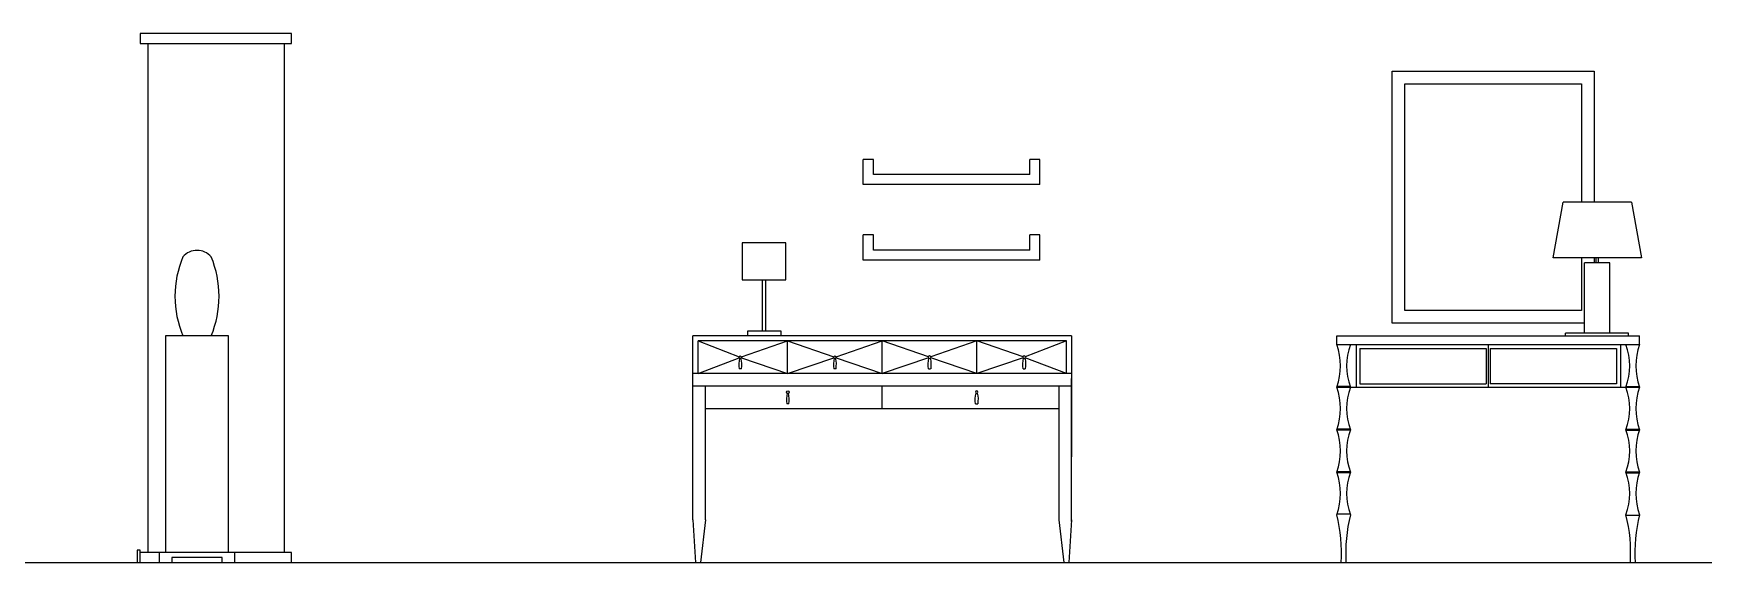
# Model space of a CAD drawing. Header units: inches. Extents: x 6.9 to 49.4, y 11.8 to 36.5.
# Drawn here: x 38.21 to 44.82, y 22.42 to 24.52 of the extents above; entities that cross this region are included whole.
import ezdxf

# ---------------------------------------------------------------- set-up
doc = ezdxf.new("R2010")
doc.units = ezdxf.units.IN
doc.header["$MEASUREMENT"] = 0
doc.layers.add('02', color=2, linetype='Continuous')
doc.layers.add('1', color=1, linetype='Continuous')

msp = doc.modelspace()

# ---------------------------------------------------------------- linework, layer by layer
at = {"layer": '02'}
for p, q in [((41.4945, 23.9239), (41.4945, 24.0239)), ((41.5345, 24.0239), (41.4945, 24.0239)), ((41.5345, 23.9639), (41.5345, 24.0239)), ((42.1545, 23.9639), (41.5345, 23.9639)), ((42.1945, 24.0239), (42.1545, 24.0239)), ((42.1545, 23.9639), (42.1545, 24.0239)), ((42.1945, 23.9239), (42.1945, 24.0239)), ((42.1945, 23.9239), (41.4945, 23.9239)), ((41.4945, 23.6239), (41.4945, 23.7239)), ((41.5345, 23.7239), (41.4945, 23.7239)), ((41.5345, 23.6639), (41.5345, 23.7239)), ((42.1945, 23.7239), (42.1545, 23.7239)), ((42.1545, 23.6639), (42.1545, 23.7239)), ((42.1945, 23.6239), (42.1945, 23.7239)), ((42.1545, 23.6639), (41.5345, 23.6639)), ((42.1945, 23.6239), (41.4945, 23.6239))]:
    msp.add_line(p, q, dxfattribs=at)
at = {"layer": '1'}
for p, q in [((38.6591, 24.4839), (38.6591, 22.4639)), ((39.1991, 24.4839), (39.1991, 22.4639)), ((44.2281, 23.6339), (44.2681, 23.8539)), ((44.5381, 23.8539), (44.2681, 23.8539)), ((44.5381, 23.8539), (44.5781, 23.6339)), ((44.5781, 23.6339), (44.2281, 23.6339)), ((44.3981, 23.6139), (44.3981, 23.6339)), ((44.4081, 23.6139), (44.4081, 23.6339)), ((44.4531, 23.6139), (44.3531, 23.6139)), ((44.3531, 23.3339), (44.3531, 23.6139)), ((44.4531, 23.3339), (44.4531, 23.6139)), ((42.3195, 23.3239), (40.8195, 23.3239)), ((40.8195, 22.5939), (40.8195, 23.3239)), ((42.2995, 23.3039), (40.8395, 23.3039)), ((40.8395, 23.1739), (40.8395, 23.3039)), ((40.8395, 23.3039), (41.0024, 23.241)), ((41.0115, 23.241), (41.1945, 23.3039)), ((41.1945, 23.3039), (41.3774, 23.241)), ((41.1945, 23.1739), (41.1945, 23.3039)), ((41.3865, 23.241), (41.5695, 23.3039)), ((41.5695, 23.1739), (41.5695, 23.3039)), ((41.7524, 23.241), (41.5695, 23.3039)), ((41.9445, 23.3039), (41.7615, 23.241)), ((41.9445, 23.1739), (41.9445, 23.3039)), ((42.1274, 23.241), (41.9445, 23.3039)), ((42.2995, 23.3039), (42.1365, 23.241)), ((42.2995, 23.1739), (42.2995, 23.3039)), ((42.3195, 23.3239), (42.3195, 22.8439)), ((43.3708, 23.3239), (44.5708, 23.3239)), ((43.3708, 23.2889), (43.3708, 23.3239)), ((44.5272, 23.3339), (44.2772, 23.3339)), ((44.2772, 23.3239), (44.2772, 23.3339)), ((44.5272, 23.3239), (44.5272, 23.3339)), ((44.5708, 23.2889), (44.5708, 23.3239)), ((40.8395, 23.1739), (41.0024, 23.2369)), ((41.0115, 23.2369), (41.1945, 23.1739)), ((41.1945, 23.1739), (41.3774, 23.2369)), ((41.3865, 23.2369), (41.5695, 23.1739)), ((41.7524, 23.2369), (41.5695, 23.1739)), ((41.9445, 23.1739), (41.7615, 23.2369)), ((42.1274, 23.2369), (41.9445, 23.1739)), ((42.2995, 23.1739), (42.1365, 23.2369)), ((43.3708, 23.2889), (44.5708, 23.2889)), ((43.447, 23.2889), (43.447, 23.1182)), ((43.462, 23.2739), (43.462, 23.1332)), ((43.462, 23.2739), (43.9633, 23.2739)), ((43.9633, 23.2739), (43.9633, 23.1332)), ((43.9708, 23.2889), (43.9708, 23.1182)), ((43.9783, 23.2739), (44.4796, 23.2739)), ((43.9783, 23.2739), (43.9783, 23.1332)), ((44.4796, 23.2739), (44.4796, 23.1332)), ((44.4946, 23.2889), (44.4946, 23.1182)), ((42.3195, 23.1739), (40.8195, 23.1739)), ((41.0114, 23.1934), (41.0025, 23.1934)), ((41.3864, 23.1934), (41.3775, 23.1934)), ((41.7525, 23.1934), (41.7614, 23.1934)), ((42.1275, 23.1934), (42.1364, 23.1934)), ((42.3195, 23.1239), (40.8195, 23.1239)), ((40.8695, 22.5939), (40.8695, 23.1239)), ((41.5695, 23.0339), (41.5695, 23.1239)), ((42.2695, 23.1239), (42.2695, 22.5939)), ((42.3195, 22.5872), (42.3195, 23.1539)), ((43.424, 23.1222), (43.3715, 23.1222)), ((44.5701, 23.1182), (43.3715, 23.1182)), ((43.462, 23.1332), (43.9633, 23.1332)), ((44.4796, 23.1332), (43.9783, 23.1332)), ((44.5176, 23.1222), (44.5701, 23.1222)), ((42.2695, 23.0339), (40.8695, 23.0339)), ((41.1999, 23.0546), (41.191, 23.0546)), ((41.9391, 23.0546), (41.948, 23.0546)), ((43.424, 22.9534), (43.3715, 22.9534)), ((43.424, 22.9494), (43.3715, 22.9494)), ((44.5176, 22.9534), (44.5701, 22.9534)), ((44.5176, 22.9494), (44.5701, 22.9494)), ((43.424, 22.7847), (43.3715, 22.7847)), ((43.424, 22.7807), (43.3715, 22.7807)), ((44.5176, 22.7847), (44.5701, 22.7847)), ((44.5176, 22.7807), (44.5701, 22.7807)), ((40.8195, 22.5939), (40.8295, 22.4239)), ((40.8695, 22.5939), (40.8495, 22.4239)), ((42.2695, 22.5939), (42.2895, 22.4239)), ((42.3195, 22.5939), (42.3095, 22.4239)), ((43.424, 22.6159), (43.3715, 22.6159)), ((44.5176, 22.6119), (44.5701, 22.6119)), ((28.702, 22.4239), (49.0282, 22.4239))]:
    msp.add_line(p, q, dxfattribs=at)
for points in [[(38.6291, 24.4839), (39.2291, 24.4839), (39.2291, 24.5239), (38.6291, 24.5239)], [(41.0138, 23.5456), (41.1874, 23.5456), (41.1874, 23.693), (41.0138, 23.693)]]:
    msp.add_lwpolyline(points, close=True, dxfattribs=at)
for points in [[(44.3531, 23.3739), (43.5904, 23.3739), (43.5904, 24.3739), (44.3904, 24.3739), (44.3904, 23.8539)], [(44.3404, 23.6339), (44.3404, 23.4239), (43.6404, 23.4239), (43.6404, 24.3239), (44.3404, 24.3239), (44.3404, 23.8539)], [(44.3904, 23.6339), (44.3904, 23.6139)], [(41.0946, 23.3424), (41.0946, 23.5456)], [(41.1066, 23.5456), (41.1066, 23.3424)], [(38.9791, 22.4639), (38.9791, 23.3239), (38.7291, 23.3239), (38.7291, 22.4639)], [(41.1683, 23.3239), (41.1683, 23.3424), (41.0349, 23.3424), (41.0349, 23.3239)], [(38.6291, 22.4239), (38.6291, 22.4739), (38.6171, 22.4739), (38.6171, 22.4239)], [(39.2291, 22.4239), (39.2291, 22.4639), (38.6291, 22.4639)], [(38.7041, 22.4639), (38.7041, 22.4239)], [(38.9541, 22.4239), (38.9541, 22.4439), (38.7541, 22.4439), (38.7541, 22.4239)], [(39.0041, 22.4239), (39.0041, 22.4639)]]:
    msp.add_lwpolyline(points, dxfattribs=at)
msp.add_lwpolyline([(38.9102, 23.3239, 0.199657), (38.9102, 23.6373, 0.458689), (38.798, 23.6373, 0.199657), (38.798, 23.3239)], format="xyb", dxfattribs=at)
for centre, radius, start, end in [((43.1402, 23.2046), 0.2455, 339.90078, 20.09922), ((43.6553, 23.2046), 0.2455, 159.90078, 200.09922), ((44.2863, 23.2046), 0.2455, 339.90078, 20.09922), ((44.8014, 23.2046), 0.2455, 159.90078, 200.09922), ((43.1402, 23.0358), 0.2455, 339.90078, 20.09922), ((43.6553, 23.0358), 0.2455, 159.90078, 200.09922), ((44.2863, 23.0358), 0.2455, 339.90078, 20.09922), ((44.8014, 23.0358), 0.2455, 159.90078, 200.09922), ((43.1402, 22.8671), 0.2455, 339.90078, 20.09922), ((43.6553, 22.8671), 0.2455, 159.90078, 200.09922), ((44.2863, 22.8671), 0.2455, 339.90078, 20.09922), ((44.8014, 22.8671), 0.2455, 159.90078, 200.09922), ((43.1402, 22.6983), 0.2455, 339.90078, 20.09922), ((43.6553, 22.6983), 0.2455, 159.90078, 200.09922), ((44.2863, 22.6983), 0.2455, 339.90078, 20.09922), ((44.8014, 22.6983), 0.2455, 159.90078, 200.09922), ((42.7545, 22.4612), 0.6349, 356.63463, 13.91893), ((44.041, 22.4612), 0.6349, 166.08107, 183.36537), ((43.9006, 22.4612), 0.6349, 356.63463, 13.91893), ((45.1871, 22.4612), 0.6349, 166.08107, 183.36537)]:
    msp.add_arc(centre, radius, start, end, dxfattribs=at)
for centre, major_axis, start_param, end_param in [((41.1032, 23.2092), (0.0066, 0.1017), 1.384237, 1.791766), ((41.007, 23.2389), (-0.00354, 0.00354), 3.926991, 10.210176), ((40.9108, 23.2092), (0.0009, 0.1019), 4.56532, 4.972856), ((41.4782, 23.2092), (0.0066, 0.1017), 1.384237, 1.791766), ((41.382, 23.2389), (-0.00354, 0.00354), 3.926991, 10.210176), ((41.2858, 23.2092), (0.0009, 0.1019), 4.56532, 4.972856), ((41.1954, 23.1002), (-0.00354, 0.00354), 3.926991, 10.210176), ((41.2916, 23.0704), (-0.072, 0.072), 0.533727, 0.941256), ((41.0992, 23.0704), (-0.072, 0.072), 3.771133, 4.178669)]:
    msp.add_ellipse(centre, major_axis=major_axis, ratio=1, start_param=start_param, end_param=end_param, dxfattribs=at)
at = {"layer": '1', "extrusion": (0, 0, -1)}
for centre, major_axis, start_param, end_param in [((41.8532, 23.2092), (-0.0009, 0.1019), 4.56532, 4.972856), ((41.757, 23.2389), (0.00354, 0.00354), 3.926991, 10.210176), ((41.6608, 23.2092), (-0.0066, 0.1017), 1.384237, 1.791766), ((42.2282, 23.2092), (-0.0009, 0.1019), 4.56532, 4.972856), ((42.132, 23.2389), (0.00354, 0.00354), 3.926991, 10.210176), ((42.0358, 23.2092), (-0.0066, 0.1017), 1.384237, 1.791766), ((41.9435, 23.1002), (0.00354, 0.00354), 3.926991, 10.210176), ((42.0397, 23.0704), (0.072, 0.072), 3.771133, 4.178669), ((41.8473, 23.0704), (0.072, 0.072), 0.533727, 0.941256)]:
    msp.add_ellipse(centre, major_axis=major_axis, ratio=1, start_param=start_param, end_param=end_param, dxfattribs=at)

doc.saveas('drawing.dxf')
